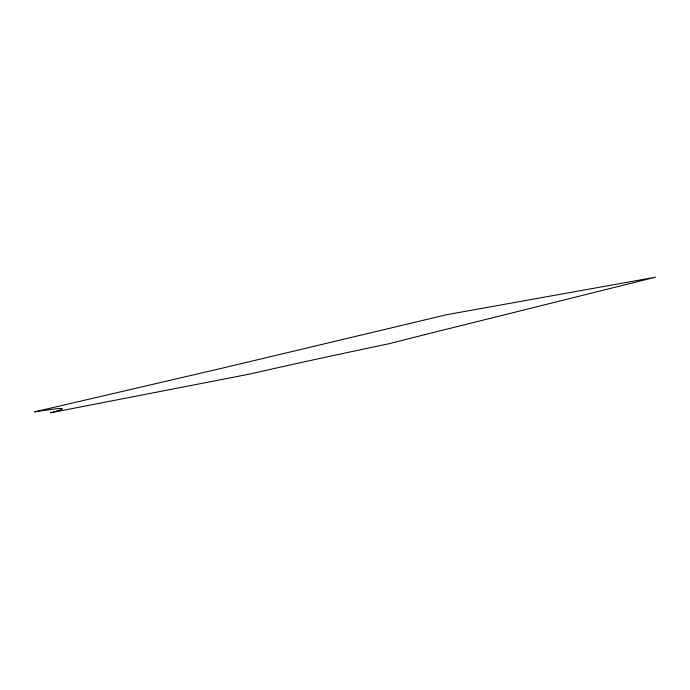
<?xml version="1.0" encoding="UTF-8"?>
<svg xmlns="http://www.w3.org/2000/svg" width="690" height="690" viewBox="0 0 690 690"><rect width="100%" height="100%" fill="white"/><g stroke="black" fill="none" stroke-linecap="round" stroke-linejoin="round"><path stroke-width="1.03" d="M424.885 334.624L388.677 343.81A174.613 3.019 -11.9 0 0 249.702 374.066L50.482 412.801A262.571 5.348 -11.3 0 0 34.5 411.887L225.863 367.313L446.87 314.657L655.5 277.199L424.885 334.624"/></g></svg>
